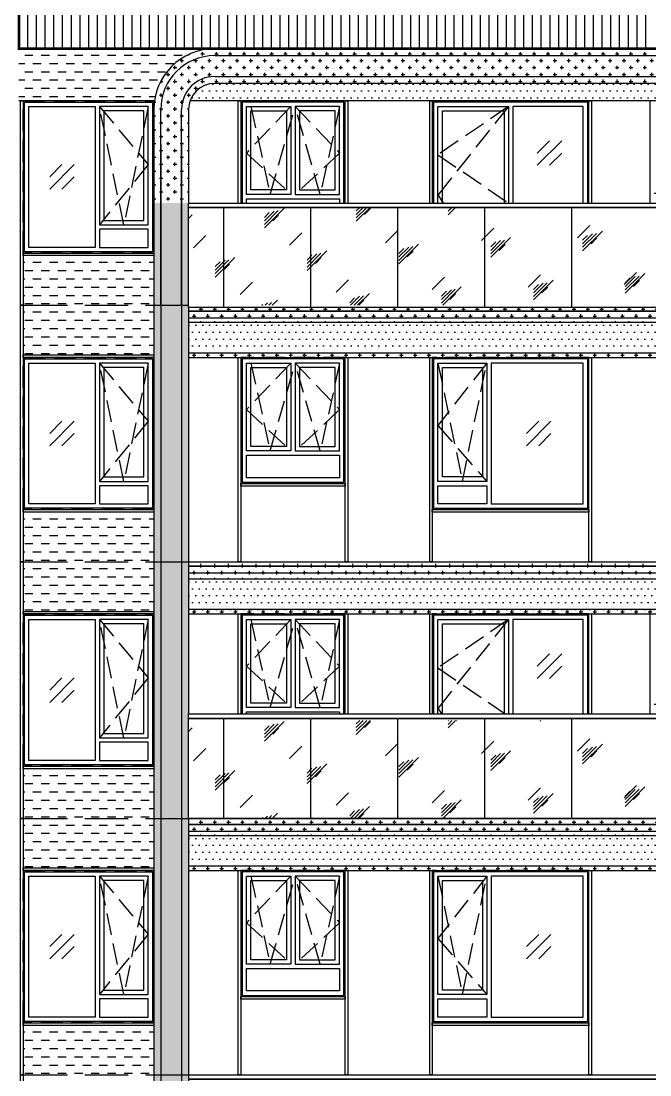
# Model space of a CAD drawing. Extents: x 646072 to 1012572, y -46617 to 16093.
# Drawn here: x 772764 to 779988, y -17852 to -5735 of the extents above; entities that cross this region are included whole.
import ezdxf

# ---------------------------------------------------------------- set-up
doc = ezdxf.new("R2010")
doc.units = 0
doc.header["$LTSCALE"] = 1000
doc.header["$MEASUREMENT"] = 0
for name, pattern in [('3#楼-HZS$0$3#楼-HZS$0$__DASH', [0.35, 0.25, -0.1]), ('3#楼-HZS$0$3#楼-HZS$0$DASH', [0.35, 0.25, -0.1]), ('3#楼-HZS$0$DOTE', [2.4200000000000004, 2, -0.2, 0.02, -0.2])]:
    doc.linetypes.add(name, pattern=pattern)
for name, color, linetype in [('3#楼-HZS$0$3#楼-HZS$0$00-立面灰色金属看线', 252, 'Continuous'), ('3#楼-HZS$0$3#楼-HZS$0$00-立面米色看线', 31, 'Continuous'), ('3#楼-HZS$0$3#楼-HZS$0$A-ANNO-SYMB', 3, 'Continuous'), ('3#楼-HZS$0$3#楼-HZS$0$A-LINE-浅灰色铝板幕墙-填充', 115, 'Continuous'), ('3#楼-HZS$0$3#楼-HZS$0$DOTE', 1, '3#楼-HZS$0$DOTE'), ('3#楼-HZS$0$3#楼-HZS$0$ELEV-WIND', 4, 'Continuous'), ('3#楼-HZS$0$3#楼-HZS$0$RAIL', 163, 'Continuous'), ('3#楼-HZS$0$3#楼-HZS$0$WINDOW', 4, 'Continuous'), ('3#楼-HZS$0$3#楼-HZS$0$填充-浅黄色铝板', 30, 'Continuous'), ('3#楼-HZS$0$3#楼-HZS$0$填充-深灰色涂料', 11, 'Continuous'), ('3#楼-HZS$0$3#楼-HZS$0$填充-玻璃', 150, 'Continuous'), ('3#楼-HZS$0$3#楼-HZS$0$轮廓', 255, 'Continuous')]:
    doc.layers.add(name, color=color, linetype=linetype)
pattern_1 = [(0, (518868.417100879, -67467.02656091616), (95.25, 95.25), [95.25, -95.25])]

# ---------------------------------------------------------------- blocks, each defined once
blk = doc.blocks.new('3#楼-HZS$0$3#楼-HZS$0$DFSH50F4+')
at = {"layer": '3#楼-HZS$0$3#楼-HZS$0$ELEV-WIND', "color": 8, "linetype": '3#楼-HZS$0$3#楼-HZS$0$__DASH'}
blk.add_lwpolyline([(28650.00001776405, -97428.667051761), (30449.99999958102, -97428.667051761), (30449.99999958102, -99178.667051761), (28650.00001776405, -99178.667051761)], close=True, dxfattribs=at)
at = {"layer": '3#楼-HZS$0$3#楼-HZS$0$ELEV-WIND'}
for points in [[(28665.00001776405, -97443.667051761), (30434.99999958102, -97443.667051761), (30434.99999958102, -99163.667051761), (28665.00001776405, -99163.667051761)], [(28715.00001776405, -97493.667051761), (29774.99999958102, -97493.667051761), (29774.99999958102, -99113.667051761), (28715.00001776405, -99113.667051761)], [(30384.99999958102, -97493.667051761), (29824.99999958102, -97493.667051761), (29824.99999958102, -98853.667051761), (30384.99999958102, -98853.667051761)], [(30334.99999958102, -97543.667051761), (29874.99999958102, -97543.667051761), (29874.99999958102, -98803.667051761), (30334.99999958102, -98803.667051761)], [(30384.99999958102, -98903.667051761), (29824.99999958102, -98903.667051761), (29824.99999958102, -99113.667051761), (30384.99999958102, -99113.667051761)]]:
    blk.add_lwpolyline(points, close=True, dxfattribs=at)
at = {"layer": '3#楼-HZS$0$3#楼-HZS$0$ELEV-WIND', "color": 8, "linetype": '3#楼-HZS$0$3#楼-HZS$0$DASH'}
for points in [[(29824.99999958102, -97493.667051761), (30384.99999958102, -98211.167051761), (29824.99999958102, -98853.667051761)], [(30384.99999958102, -97493.667051761), (30104.99999958102, -98853.667051761), (29824.99999958102, -97493.667051761)]]:
    blk.add_lwpolyline(points, dxfattribs=at)
blk = doc.blocks.new('3#楼-HZS$0$3#楼-HZS$0$uytjhgjh')
at = {"layer": '3#楼-HZS$0$3#楼-HZS$0$ELEV-WIND', "color": 8, "linetype": '3#楼-HZS$0$3#楼-HZS$0$__DASH'}
blk.add_lwpolyline([(32349.99662310479, -97428.667051761), (33849.99662310479, -97428.667051761), (33849.99662310479, -99178.667051761), (32349.99662310479, -99178.667051761)], close=True, dxfattribs=at)
at = {"layer": '3#楼-HZS$0$3#楼-HZS$0$ELEV-WIND'}
for points in [[(32364.99662310479, -97443.667051761), (33834.99662310479, -97443.667051761), (33834.99662310479, -99163.667051761), (32364.99662310479, -99163.667051761)], [(32414.99662310479, -97493.667051761), (33174.99662310479, -97493.667051761), (33174.99662310479, -99113.667051761), (32414.99662310479, -99113.667051761)], [(33784.99662310479, -97493.667051761), (33224.99662310479, -97493.667051761), (33224.99662310479, -98853.667051761), (33784.99662310479, -98853.667051761)], [(33734.99662310479, -97543.667051761), (33274.99662310479, -97543.667051761), (33274.99662310479, -98803.667051761), (33734.99662310479, -98803.667051761)], [(33784.99662310479, -98903.667051761), (33224.99662310479, -98903.667051761), (33224.99662310479, -99113.667051761), (33784.99662310479, -99113.667051761)]]:
    blk.add_lwpolyline(points, close=True, dxfattribs=at)
at = {"layer": '3#楼-HZS$0$3#楼-HZS$0$ELEV-WIND', "color": 8, "linetype": '3#楼-HZS$0$3#楼-HZS$0$DASH'}
for points in [[(33224.99662310479, -97493.667051761), (33784.99662310479, -98161.167051761), (33224.99662310479, -98853.667051761)], [(33784.99662310479, -97493.667051761), (33504.99662310479, -98853.667051761), (33224.99662310479, -97493.667051761)]]:
    blk.add_lwpolyline(points, dxfattribs=at)
blk = doc.blocks.new('3#楼-HZS$0$3#楼-HZS$0$ytrujuty')
at = {"layer": '3#楼-HZS$0$3#楼-HZS$0$ELEV-WIND', "color": 8, "linetype": '3#楼-HZS$0$3#楼-HZS$0$__DASH'}
blk.add_lwpolyline([(35149.99994460901, -97428.667051761), (36349.99994460901, -97428.667051761), (36349.99994460901, -98878.667051761), (35149.99994460901, -98878.667051761)], close=True, dxfattribs=at)
at = {"layer": '3#楼-HZS$0$3#楼-HZS$0$ELEV-WIND'}
for points in [[(35164.99994460901, -97443.667051761), (36334.99994460901, -97443.667051761), (36334.99994460901, -98863.667051761), (35164.99994460901, -98863.667051761)], [(35214.99994460901, -97493.667051761), (35724.99994460901, -97493.667051761), (35724.99994460901, -98503.667051761), (35214.99994460901, -98503.667051761)], [(35214.99994460901, -97493.667051761), (35724.99994460901, -97493.667051761), (35724.99994460901, -98503.667051761), (35214.99994460901, -98503.667051761)], [(35264.99994460901, -97543.667051761), (35674.99994460901, -97543.667051761), (35674.99994460901, -98453.667051761), (35264.99994460901, -98453.667051761)], [(36284.99994460901, -97493.667051761), (35774.99994460901, -97493.667051761), (35774.99994460901, -98503.667051761), (36284.99994460901, -98503.667051761)], [(36234.99994460901, -97543.667051761), (35824.99994460901, -97543.667051761), (35824.99994460901, -98453.667051761), (36234.99994460901, -98453.667051761)], [(36284.99994460901, -98553.667051761), (35214.99994460901, -98553.667051761), (35214.99994460901, -98813.667051761), (36284.99994460901, -98813.667051761)]]:
    blk.add_lwpolyline(points, close=True, dxfattribs=at)
at = {"layer": '3#楼-HZS$0$3#楼-HZS$0$ELEV-WIND', "color": 8, "linetype": '3#楼-HZS$0$3#楼-HZS$0$DASH'}
for points in [[(35724.99994460901, -97493.667051761), (35214.99994460901, -98028.667051761), (35724.99994460901, -98503.667051761)], [(35214.99994460901, -97493.667051761), (35437.23923935974, -98503.667051761), (35724.99994460901, -97493.667051761)], [(36234.99994460901, -97493.667051761), (36012.76064985828, -98503.667051761), (35724.99994460901, -97493.667051761)], [(35774.99994460901, -97493.667051761), (36284.99994460901, -98028.667051761), (35774.99994460901, -98503.667051761)]]:
    blk.add_lwpolyline(points, dxfattribs=at)
blk = doc.blocks.new('3#楼-HZS$0$3#楼-HZS$0$D+FG0J4+FG9KL0')
at = {"layer": '3#楼-HZS$0$3#楼-HZS$0$00-立面灰色金属看线'}
for points, elevation in [([(332665.2734986689, 132086.304900647), (332665.2734986689, 129136.304900647), (332635.2734986689, 129136.304900647), (332635.2734986689, 132086.304900647)], 1.000000000000009e-08), ([(332665.2734986689, 131516.3049006347), (334165.2734986689, 131516.3049006347), (334165.2734986689, 131486.3049006347), (332665.2734986689, 131486.3049006347)], -1.99999999999999e-08), ([(335165.2734986689, 131486.304900647), (335165.2734986689, 129136.3049006468), (335135.2734986689, 129136.3049006468), (335135.2734986689, 131486.304900647)], 1.000000000000009e-08), ([(336395.2734986689, 131486.304900647), (336395.2734986689, 129136.3049006468), (336365.2734986689, 129136.3049006468), (336365.2734986689, 131486.304900647)], 1.000000000000009e-08), ([(337365.2735168519, 131486.3049006469), (337365.2735168519, 129136.3049006468), (337335.2735168519, 129136.3049006468), (337335.2735168519, 131486.3049006469)], 1.000000000000009e-08), ([(339195.2734986689, 131486.3049006469), (339195.2734986689, 129136.3049006469), (339165.2734986689, 129136.3049006469), (339165.2734986689, 131486.3049006469)], 1.000000000000009e-08), ([(335165.2734986689, 130036.3049006347), (336365.2734986689, 130036.3049006347), (336365.2734986689, 130006.3049006347), (335165.2734986689, 130006.3049006347)], 1.000000000000009e-08), ([(332665.2734986689, 129736.3049006347), (334165.2734986689, 129736.3049006347), (334165.2734986689, 129706.3049006347), (332665.2734986689, 129706.3049006347)], -1.99999999999999e-08), ([(337365.2735168519, 129736.3049006469), (339165.2734986689, 129736.3049006469), (339165.2734986689, 129706.3049006469), (337365.2735168519, 129706.3049006469)], 1.000000000000009e-08)]:
    blk.add_lwpolyline(points, close=True, dxfattribs=dict(at, elevation=elevation))
at = {"layer": '3#楼-HZS$0$3#楼-HZS$0$00-立面米色看线', "elevation": 1.000000000000009e-08}
for points in [[(334164.7980334373, 132086.3049006467), (334164.7980334373, 129136.3049006469)], [(334244.7980334373, 132086.3049006467), (334244.7980334373, 129136.3049006469)], [(334484.7979942175, 132086.3049006467), (334484.7979942175, 129136.3049006469)], [(334564.7979942175, 132086.3049006467), (340665.4061303285, 132086.3049006467)], [(334564.7979942175, 132086.3049006467), (334564.7979942175, 129136.3049006469)], [(334564.7979942175, 132016.3049006346), (340665.4063588469, 132016.3049006346)], [(340665.4063588469, 132016.3049006346), (334564.7979942175, 132016.3049006346)], [(340665.4067244765, 131936.3049006346), (334564.7979942175, 131936.3049006346)], [(340665.4070444023, 131886.3049006467), (334564.7979942175, 131886.3049006467)], [(340665.4086440314, 131536.3049006467), (334564.7979942175, 131536.3049006467)], [(340665.4086440314, 131536.3049006467), (334564.7979942175, 131536.3049006467)], [(334564.7979942175, 131486.3049006467), (340665.4088725499, 131486.3049006467)]]:
    blk.add_lwpolyline(points, dxfattribs=at)
at = {"layer": '3#楼-HZS$0$3#楼-HZS$0$A-ANNO-SYMB'}
blk.add_blockref('3#楼-HZS$0$3#楼-HZS$0$uytjhgjh', (300315.2768755641, 228914.9719523957, -1.99999999999999e-08), dxfattribs=at)
at = {"layer": '3#楼-HZS$0$3#楼-HZS$0$A-ANNO-SYMB', "xscale": -1}
for name, p in [('3#楼-HZS$0$3#楼-HZS$0$ytrujuty', (371515.2734432779, 228914.9719523957)), ('3#楼-HZS$0$3#楼-HZS$0$DFSH50F4+', (367815.273516433, 228914.9719523957))]:
    blk.add_blockref(name, p, dxfattribs=at)
blk = doc.blocks.new('3#楼-HZS$0$3#楼-HZS$0$SSD+HD+5FGJ')
at = {"layer": '3#楼-HZS$0$3#楼-HZS$0$ELEV-WIND', "color": 8, "linetype": '3#楼-HZS$0$3#楼-HZS$0$__DASH'}
blk.add_lwpolyline([(28950.00001776405, -97428.667051761), (30749.99999958102, -97428.667051761), (30749.99999958102, -99778.66705174901), (28950.00001776405, -99778.66705174901)], close=True, dxfattribs=at)
at = {"layer": '3#楼-HZS$0$3#楼-HZS$0$ELEV-WIND'}
for points in [[(28965.00001776405, -97443.667051761), (30734.99999958102, -97443.667051761), (30734.99999958102, -99763.66705174901), (28965.00001776405, -99763.66705174901)], [(29015.00001776405, -97493.667051761), (29824.99999958102, -97493.667051761), (29824.99999958102, -99713.66705174901), (29015.00001776405, -99713.66705174901)], [(30684.99999958102, -97493.667051761), (29874.99999958102, -97493.667051761), (29874.99999958102, -99763.66705174901), (30684.99999958102, -99763.66705174901)], [(30634.99999958102, -97543.667051761), (29924.99999958102, -97543.667051761), (29924.99999958102, -99713.66705174901), (30634.99999958102, -99713.66705174901)]]:
    blk.add_lwpolyline(points, close=True, dxfattribs=at)
at = {"layer": '3#楼-HZS$0$3#楼-HZS$0$ELEV-WIND', "color": 8, "linetype": '3#楼-HZS$0$3#楼-HZS$0$DASH'}
for points in [[(29874.99999958102, -97493.667051761), (30684.99999958102, -98511.167051761), (29874.99999958102, -99763.66705174901)], [(29874.99999958102, -97493.667051761), (30684.99999958102, -98048.66705175799), (29874.99999958102, -98603.66705175498)]]:
    blk.add_lwpolyline(points, dxfattribs=at)
blk = doc.blocks.new('3#楼-HZS$0$3#楼-HZS$0$SDFH5DF64+K0')
for p, q in [((34800.88397257135, -143947.9011075586, 1.999999988327168e-08), (34900.88397257135, -143947.9011075586, 1.999999988327168e-08)), ((36301.38867254986, -143947.9011075586, 1.999999988327168e-08), (36201.38867254986, -143947.9011075586, 1.999999988327168e-08))]:
    blk.add_line(p, q)
blk.add_wipeout([(29450.4771735681, -144061.1231142117), (41651.79547155314, -144061.1231142117), (41651.79547155312, -144111.12311420802), (41651.795471553094, -144146.44806629702), (41651.79547155314, -145261.12311421148), (29450.477173568113, -145261.12311421146), (29450.4771735681, -144111.12311421585), (29450.4771735681, -144111.12311421585)]).dxf.layer = '3#楼-HZS$0$3#楼-HZS$0$A-ANNO-SYMB'
at = {"layer": '3#楼-HZS$0$3#楼-HZS$0$RAIL'}
for points in [[(29450.4771735681, -144061.1231142117), (35551.1363225606, -144061.1231142117), (35551.1363225606, -144111.1231142117), (29450.4771735681, -144111.1231142117)], [(41651.79547155311, -144061.1231142117), (35551.1363225606, -144061.1231142117), (35551.1363225606, -144111.1231142117), (41651.79547155311, -144111.1231142117)]]:
    blk.add_lwpolyline(points, close=True, dxfattribs=at)
at = {"layer": '3#楼-HZS$0$3#楼-HZS$0$WINDOW'}
for points in [[(35551.13632256072, -145261.1231142115), (35551.13632256072, -145261.1231142117), (29450.4771735681, -145261.1231142117), (29450.4771735681, -144111.1231142117), (35551.13632256072, -144111.1231142117)], [(35551.13632256049, -145261.1231142115), (35551.13632256049, -145261.1231142117), (41651.79547155311, -145261.1231142117), (41651.79547155311, -144111.1231142117), (35551.13632256049, -144111.1231142117)]]:
    blk.add_lwpolyline(points, dxfattribs=at)
at = {"layer": '3#楼-HZS$0$3#楼-HZS$0$WINDOW', "elevation": 1.99999998832714e-08}
for points in [[(29850.84918449912, -144111.1231142117), (29850.84918449912, -145261.1231142117)], [(30850.84918449912, -144111.1231142117), (30850.84918449912, -145261.1231142117)], [(31850.84918449912, -144111.1231142117), (31850.84918449912, -145261.1231142117)], [(32850.84918449912, -144111.1231142117), (32850.84918449912, -145261.1231142117)], [(33850.84918449912, -144111.1231142117), (33850.84918449912, -145261.1231142117)], [(34850.84918449912, -144111.1231142117), (34850.84918449912, -145261.1231142117)], [(36251.42346062209, -144111.1231142117), (36251.42346062209, -145261.1231142117)], [(37251.42346062209, -144111.1231142117), (37251.42346062209, -145261.1231142117)], [(38251.42346062209, -144111.1231142117), (38251.42346062209, -145261.1231142117)], [(39251.42346062209, -144111.1231142117), (39251.42346062209, -145261.1231142117)], [(40251.42346062209, -144111.1231142117), (40251.42346062209, -145261.1231142117)], [(41251.42346062209, -144111.1231142117), (41251.42346062209, -145261.1231142117)]]:
    blk.add_lwpolyline(points, dxfattribs=at)
blk = doc.blocks.new('3#楼-HZS$0$3#楼-HZS$0$D+F9J4+GF9L0')
at = {"layer": '3#楼-HZS$0$3#楼-HZS$0$00-立面灰色金属看线'}
for points, elevation in [([(332665.2734986689, 129136.304900647), (332665.2734986689, 126186.304900647), (332635.2734986689, 126186.304900647), (332635.2734986689, 129136.304900647)], -1e-08), ([(332665.2734986689, 128566.3049006347), (334165.2734986689, 128566.3049006347), (334165.2734986689, 128536.3049006347), (332665.2734986689, 128536.3049006347)], -3.999999994404639e-08), ([(335165.2734986689, 128536.304900647), (335165.2734986689, 126186.304900647), (335135.2734986689, 126186.304900647), (335135.2734986689, 128536.304900647)], -1.999999988327168e-08), ([(336395.2734986689, 128536.304900647), (336395.2734986689, 126186.304900647), (336365.2734986689, 126186.304900647), (336365.2734986689, 128536.304900647)], -1e-08), ([(337365.2735168519, 128536.3049006469), (337365.2735168519, 126186.3049006469), (337335.2735168519, 126186.3049006469), (337335.2735168519, 128536.3049006469)], -1e-08), ([(339195.2734986689, 128536.3049006469), (339195.2734986689, 126186.3049006469), (339165.2734986689, 126186.3049006469), (339165.2734986689, 128536.3049006469)], -1e-08), ([(335365.2734986689, 127086.3049006347), (336565.2734986689, 127086.3049006347), (336565.2734986689, 127056.3049006347), (335365.2734986689, 127056.3049006347)], -1e-08), ([(332665.2734986689, 126786.3049006347), (334165.2734986689, 126786.3049006347), (334165.2734986689, 126756.3049006347), (332665.2734986689, 126756.3049006347)], -3.999999994404639e-08), ([(337865.2735168519, 126786.3049006469), (339965.2734986689, 126786.3049006469), (339965.2734986689, 126756.3049006469), (337865.2735168519, 126756.3049006469)], -1e-08)]:
    blk.add_lwpolyline(points, close=True, dxfattribs=dict(at, elevation=elevation))
at = {"layer": '3#楼-HZS$0$3#楼-HZS$0$00-立面灰色金属看线', "elevation": 1.00000000607749e-08}
blk.add_lwpolyline([(339865.2047932207, 128536.3049006527), (339865.2047932207, 127361.3049006467)], dxfattribs=at)
at = {"layer": '3#楼-HZS$0$3#楼-HZS$0$00-立面米色看线', "elevation": -1e-08}
for points in [[(334164.7980334373, 129136.3049006467), (334164.7980334373, 126186.3049006469)], [(334244.7980334373, 129136.3049006467), (334244.7980334373, 126186.3049006469)], [(334484.7979942175, 129136.3049006467), (334484.7979942175, 126186.3049006469)], [(334564.7979942175, 129136.3049006467), (340665.4196129165, 129136.3049006467)], [(334564.7979942175, 129136.3049006467), (334564.7979942175, 126186.3049006469)], [(334564.7979942175, 129086.3049006346), (340665.419841435, 129086.3049006346)], [(340665.419841435, 129086.3049006346), (334564.7979942175, 129086.3049006346)], [(340665.4202070645, 129006.3049006346), (334564.7979942175, 129006.3049006346)], [(340665.4205269903, 128936.3049006467), (334564.7979942175, 128936.3049006467)], [(340665.4221266195, 128586.3049006467), (334564.7979942175, 128586.3049006467)], [(340665.4221266195, 128586.3049006467), (334564.7979942175, 128586.3049006467)], [(334564.7979942175, 128536.3049006467), (340665.4223551379, 128536.3049006467)]]:
    blk.add_lwpolyline(points, dxfattribs=at)
at = {"layer": '3#楼-HZS$0$3#楼-HZS$0$A-ANNO-SYMB'}
blk.add_blockref('3#楼-HZS$0$3#楼-HZS$0$uytjhgjh', (300315.2768755641, 225964.9719523957, -3.999999994404639e-08), dxfattribs=at)
at = {"layer": '3#楼-HZS$0$3#楼-HZS$0$A-ANNO-SYMB', "xscale": -1}
for name, p in [('3#楼-HZS$0$3#楼-HZS$0$ytrujuty', (371515.2734432779, 225964.9719523957, -1.999999994404639e-08)), ('3#楼-HZS$0$3#楼-HZS$0$SSD+HD+5FGJ', (368115.273516433, 225964.9719523957, -1.999999994404639e-08))]:
    blk.add_blockref(name, p, dxfattribs=at)
at = {"layer": '3#楼-HZS$0$3#楼-HZS$0$A-ANNO-SYMB'}
blk.add_blockref('3#楼-HZS$0$3#楼-HZS$0$SDFH5DF64+K0', (305114.3208206494, 271447.4280148525, -9.999999822496785e-09), dxfattribs=at)
blk = doc.blocks.new('3#楼-HZS$0$3#楼-HZS$0$DF+HD+F0J')
at = {"layer": '3#楼-HZS$0$3#楼-HZS$0$00-立面米色看线'}
for p, q in [((110726.4927992164, -135161.1231142117, -1e-08), (104925.8837490316, -135161.1231142117, -1e-08)), ((104925.8837490316, -135241.1231142239, -1e-08), (110726.4927992164, -135241.1231142239, -1e-08)), ((104925.8837490316, -135481.1231142117, -1e-08), (110726.4927992164, -135481.1231142117, -1e-08)), ((110726.4927992164, -135561.1231142239, -1e-08), (104925.8837490316, -135561.1231142239, -1e-08)), ((104225.8837490316, -135861.1231142117, -1e-08), (104225.8837490316, -138111.1231142117, -1e-08)), ((104305.8837490316, -138111.1231142117, -1e-08), (104305.8837490316, -135861.1231142239, -1e-08)), ((104545.8837490316, -138111.1231142117, -1e-08), (104545.8837490316, -135861.1231142117, -1e-08)), ((104625.8837490316, -135861.1231142239, -1e-08), (104625.8837490316, -138111.1231142117, -1e-08))]:
    blk.add_line(p, q, dxfattribs=at)
for centre, radius in [((104925.8837490316, -135861.1231142117, -1e-08), 700), ((104925.8837490316, -135861.1231142239, -1e-08), 620), ((104925.8837490316, -135861.1231142117, -1e-08), 380), ((104925.8837490316, -135861.1231142239, -1e-08), 300)]:
    blk.add_arc(centre, radius, 90, 180, dxfattribs=at)
blk = doc.blocks.new('3#楼-HZS$0$3#楼-HZS$0$+DFH0J4+FG7K0')
at = {"layer": '3#楼-HZS$0$3#楼-HZS$0$00-立面灰色金属看线', "elevation": 1.000000000000009e-08}
for points in [[(334864.7979942175, 135036.3091325999), (332615.2192765232, 135036.3091325999)], [(334171.9776711899, 134436.3091325999), (332615.2192765232, 134436.3091325999)], [(339865.2047932207, 134436.3049006467), (339865.2047932207, 133261.3049006408)]]:
    blk.add_lwpolyline(points, dxfattribs=at)
at = {"layer": '3#楼-HZS$0$3#楼-HZS$0$00-立面灰色金属看线'}
for points, elevation in [([(332665.2734986689, 134436.304900647), (332665.2734986689, 132086.304900647), (332635.2734986689, 132086.304900647), (332635.2734986689, 134436.304900647)], 1.000000000000009e-08), ([(336395.2734986689, 134436.304900647), (336395.2734986689, 132086.304900647), (336365.2734986689, 132086.304900647), (336365.2734986689, 134436.304900647)], 1.000000000000009e-08), ([(337365.2735168519, 134436.3049006469), (337365.2735168519, 132086.3049006469), (337335.2735168519, 132086.3049006469), (337335.2735168519, 134436.3049006469)], 1.000000000000009e-08), ([(339195.2734986689, 134436.3049006469), (339195.2734986689, 132086.3049006469), (339165.2734986689, 132086.3049006469), (339165.2734986689, 134436.3049006469)], 1.000000000000009e-08), ([(335365.2734986689, 132986.3049006347), (336565.2734986689, 132986.3049006347), (336565.2734986689, 132956.3049006347), (335365.2734986689, 132956.3049006347)], 1.000000000000009e-08), ([(332665.2734986689, 132686.3049006347), (334165.2734986689, 132686.3049006347), (334165.2734986689, 132656.3049006347), (332665.2734986689, 132656.3049006347)], -1.99999999999999e-08), ([(337865.2735168519, 132686.3049006469), (339965.2734986689, 132686.3049006469), (339965.2734986689, 132656.3049006469), (337865.2735168519, 132656.3049006469)], 1.000000000000009e-08)]:
    blk.add_lwpolyline(points, close=True, dxfattribs=dict(at, elevation=elevation))
blk.add_lwpolyline([(335165.2734986689, 134436.304900647), (335165.2734986689, 132086.304900647), (335135.2734986689, 132086.304900647), (335135.2734986689, 134436.304900647)], close=True, dxfattribs=at)
at = {"layer": '3#楼-HZS$0$3#楼-HZS$0$00-立面米色看线', "elevation": 1.000000000000009e-08}
for points in [[(340665.4070444023, 134436.3049006467), (334581.9537855614, 134436.3049006467)], [(334164.7980334373, 133936.3091325999), (334164.7980334373, 132086.3049006469)], [(334244.7980334373, 133936.3091325999), (334244.7980334373, 132086.3049006469)], [(334484.7979942175, 133936.3091325999), (334484.7979942175, 132086.3049006469)], [(334564.7979942175, 133936.3091325999), (334564.7979942175, 132086.3049006469)]]:
    blk.add_lwpolyline(points, dxfattribs=at)
at = {"layer": '3#楼-HZS$0$3#楼-HZS$0$A-ANNO-SYMB'}
for name, p in [('3#楼-HZS$0$3#楼-HZS$0$DF+HD+F0J', (229938.9142451859, 270197.4322468116, 2.00000000000001e-08)), ('3#楼-HZS$0$3#楼-HZS$0$uytjhgjh', (300315.2768755641, 231864.9719523957, -1.99999999999999e-08))]:
    blk.add_blockref(name, p, dxfattribs=at)
at = {"layer": '3#楼-HZS$0$3#楼-HZS$0$A-ANNO-SYMB', "xscale": -1}
for name, p in [('3#楼-HZS$0$3#楼-HZS$0$ytrujuty', (371515.2734432779, 231864.9719523957)), ('3#楼-HZS$0$3#楼-HZS$0$SSD+HD+5FGJ', (368115.273516433, 231864.9719523957))]:
    blk.add_blockref(name, p, dxfattribs=at)
at = {"layer": '3#楼-HZS$0$3#楼-HZS$0$A-ANNO-SYMB'}
blk.add_blockref('3#楼-HZS$0$3#楼-HZS$0$SDFH5DF64+K0', (305114.3208206494, 277322.4280148525, 1.00000001215497e-08), dxfattribs=at)
blk = doc.blocks.new('3#楼-HZS$0$3#楼-HZS$0$D+F904HK9H')
at = {"layer": '3#楼-HZS$0$3#楼-HZS$0$轮廓', "const_width": 30, "elevation": 1.000000000000009e-08}
blk.add_lwpolyline([(805403.798800732, -8402.996469362217), (797353.6110328527, -8402.997111887089), (797353.6110328527, -5152.996472903018, 0.4142135623731072)], format="xyb", dxfattribs=at)
blk = doc.blocks.new('3#楼-HZS$0$3#楼-HZS$0$GD46F4H5D9')
at = {"layer": '3#楼-HZS$0$3#楼-HZS$0$00-立面米色看线', "color": 250, "ltscale": 0.3, "elevation": 2e-08}
for points in [[(22599.4760688697, -1149.999553185909), (22599.4760688697, -2399.999553185909)], [(22699.4760688697, -1149.999553185909), (22699.4760688697, -2399.999553185909)], [(22799.4760688697, -1149.999553185909), (22799.4760688697, -2399.999553185909)], [(22899.4760688697, -1149.999553185909), (22899.4760688697, -2399.999553185909)], [(22999.4760688697, -1149.999553185909), (22999.4760688697, -2399.999553185909)], [(23099.4760688697, -1149.999553185909), (23099.4760688697, -2399.999553185909)], [(23199.4760688697, -1149.999553185909), (23199.4760688697, -2399.999553185909)], [(23299.4760688697, -1149.999553185909), (23299.4760688697, -2399.999553185909)], [(23399.4760688697, -1149.999553185909), (23399.4760688697, -2399.999553185909)], [(23499.4760688697, -1149.999553185909), (23499.4760688697, -2399.999553185909)], [(23599.4760688697, -1149.999553185909), (23599.4760688697, -2399.999553185909)], [(23699.4760688697, -1149.999553185909), (23699.4760688697, -2399.999553185909)], [(23799.4760688697, -1149.999553185909), (23799.4760688697, -2399.999553185909)], [(23899.4760688697, -1149.999553185909), (23899.4760688697, -2399.999553185909)], [(23999.4760688697, -1149.999553185909), (23999.4760688697, -2399.999553185909)], [(24099.4760688697, -1149.999553185909), (24099.4760688697, -2399.999553185909)], [(24199.4760688697, -1149.999553185909), (24199.4760688697, -2399.999553185909)], [(24299.4760688697, -1149.999553185909), (24299.4760688697, -2399.999553185909)], [(24399.4760688697, -1149.999553185909), (24399.4760688697, -2399.999553185909)], [(24499.4760688697, -1149.999553185909), (24499.4760688697, -2399.999553185909)], [(24599.4760688697, -1149.999553185909), (24599.4760688697, -2399.999553185909)], [(24699.4760688697, -1149.999553185909), (24699.4760688697, -2399.999553185909)], [(24799.4760688697, -1149.999553185909), (24799.4760688697, -2399.999553185909)], [(24899.4760688697, -1149.999553185909), (24899.4760688697, -2399.999553185909)], [(24999.4760688697, -1149.999553185909), (24999.4760688697, -2399.999553185909)], [(25099.4760688697, -1149.999553185909), (25099.4760688697, -2399.999553185909)], [(25199.4760688697, -1149.999553185909), (25199.4760688697, -2399.999553185909)], [(25299.4760688697, -1149.999553185909), (25299.4760688697, -2399.999553185909)], [(25399.4760688697, -1149.999553185909), (25399.4760688697, -2399.999553185909)], [(25499.4760688697, -1149.999553185909), (25499.4760688697, -2399.999553185909)], [(25599.4760688697, -1149.999553185909), (25599.4760688697, -2399.999553185909)], [(25699.4760688697, -1149.999553185909), (25699.4760688697, -2399.999553185909)], [(25799.4760688697, -1149.999553185909), (25799.4760688697, -2399.999553185909)], [(25899.4760688697, -1149.999553185909), (25899.4760688697, -2399.999553185909)], [(25999.4760688697, -1149.999553185909), (25999.4760688697, -2399.999553185909)], [(26099.4760688697, -1149.999553185909), (26099.4760688697, -2399.999553185909)], [(26199.4760688697, -1149.999553185909), (26199.4760688697, -2399.999553185909)], [(26299.4760688697, -1149.999553185909), (26299.4760688697, -2399.999553185909)], [(26399.4760688697, -1149.999553185909), (26399.4760688697, -2399.999553185909)], [(26499.4760688697, -1149.999553185909), (26499.4760688697, -2399.999553185909)], [(26599.4760688697, -1149.999553185909), (26599.4760688697, -2399.999553185909)], [(26699.4760688697, -1149.999553185909), (26699.4760688697, -2399.999553185909)], [(26799.4760688697, -1149.999553185909), (26799.4760688697, -2399.999553185909)], [(26899.4760688697, -1149.999553185909), (26899.4760688697, -2399.999553185909)], [(26999.4760688697, -1149.999553185909), (26999.4760688697, -2399.999553185909)], [(27099.4760688697, -1149.999553185909), (27099.4760688697, -2399.999553185909)], [(27199.4760688697, -1149.999553185909), (27199.4760688697, -2399.999553185909)], [(27299.4760688697, -1149.999553185909), (27299.4760688697, -2399.999553185909)], [(27399.4760688697, -1149.999553185909), (27399.4760688697, -2399.999553185909)], [(27499.4760688697, -1149.999553185909), (27499.4760688697, -2399.999553185909)], [(27599.4760688697, -1149.999553185909), (27599.4760688697, -2399.999553185909)], [(27699.4760688697, -1149.999553185909), (27699.4760688697, -2399.999553185909)], [(27799.4760688697, -1149.999553185909), (27799.4760688697, -2399.999553185909)], [(27899.4760688697, -1149.999553185909), (27899.4760688697, -2399.999553185909)], [(27999.4760688697, -1149.999553185909), (27999.4760688697, -2399.999553185909)], [(28099.4760688697, -1149.999553185909), (28099.4760688697, -2399.999553185909)], [(28199.4760688697, -1149.999553185909), (28199.4760688697, -2399.999553185909)], [(28299.4760688697, -1149.999553185909), (28299.4760688697, -2399.999553185909)], [(28399.4760688697, -1149.999553185909), (28399.4760688697, -2399.999553185909)], [(28499.4760688697, -1149.999553185909), (28499.4760688697, -2399.999553185909)], [(28599.4760688697, -1149.999553185909), (28599.4760688697, -2399.999553185909)], [(28699.4760688697, -1149.999553185909), (28699.4760688697, -2399.999553185909)], [(28799.4760688697, -1149.999553185909), (28799.4760688697, -2399.999553185909)], [(28899.4760688697, -1149.999553185909), (28899.4760688697, -2399.999553185909)], [(28999.4760688697, -1149.999553185909), (28999.4760688697, -2399.999553185909)], [(29099.4760688697, -1149.999553185909), (29099.4760688697, -2399.999553185909)], [(29199.4760688697, -1149.999553185909), (29199.4760688697, -2399.999553185909)], [(29299.4760688697, -1149.999553185909), (29299.4760688697, -2399.999553185909)], [(29399.4760688697, -1149.999553185909), (29399.4760688697, -2399.999553185909)], [(29499.4760688697, -1149.999553185909), (29499.4760688697, -2399.999553185909)], [(29599.4760688697, -1149.999553185909), (29599.4760688697, -2399.999553185909)], [(29699.4760688697, -1149.999553185909), (29699.4760688697, -2399.999553185909)]]:
    blk.add_lwpolyline(points, dxfattribs=at)
blk = doc.blocks.new('3#楼-HZS$0$3#楼-HZS$0$d+fgj4+fghk7+9')
at = {"color": 8}
for points, elevation in [([(803450.7432505826, -9461.570884786546), (803309.3218943453, -9602.992241023865)], -9.99999999999991e-09), ([(803592.1646068199, -9461.570884786604), (803309.3218943453, -9744.413597261242)], -9.99999999999991e-09), ([(803592.16460682, -9602.992241023865), (803450.7432505826, -9744.413597261184)], -9.99999999999991e-09), ([(797848.6652549987, -9736.575116597698), (797707.2438987615, -9877.996472835017)], -1.99999999999999e-08), ([(797990.086611236, -9736.575116597756), (797707.2438987615, -10019.41782907239)], -1.99999999999999e-08), ([(797990.0866112361, -9877.996472835017), (797848.6652549987, -10019.41782907234)], -1.99999999999999e-08), ([(797848.6652549988, -12686.5751165977), (797707.2438987616, -12827.99647283502)], -2.99999999999999e-08), ([(797990.0866112361, -12686.57511659776), (797707.2438987616, -12969.41782907239)], -2.99999999999999e-08), ([(803325.7434651997, -12686.5751165977), (803184.3221089625, -12827.99647283502)], -9.999999999999908e-09), ([(803467.164821437, -12686.57511659776), (803184.3221089625, -12969.41782907239)], -9.999999999999908e-09), ([(797990.0866112362, -12827.99647283502), (797848.6652549988, -12969.41782907234)], -2.99999999999999e-08), ([(803467.1648214371, -12827.99647283502), (803325.7434651997, -12969.41782907234)], -9.999999999999908e-09), ([(803450.7432505826, -15361.57088478655), (803309.3218943453, -15502.99224102387)], -9.99999999999991e-09), ([(803592.1646068199, -15361.5708847866), (803309.3218943453, -15644.41359726124)], -9.99999999999991e-09), ([(803592.16460682, -15502.99224102387), (803450.7432505826, -15644.41359726118)], -9.99999999999991e-09), ([(797848.6652549987, -15636.5751165977), (797707.2438987615, -15777.99647283502)], -1.99999999999999e-08), ([(797990.086611236, -15636.57511659776), (797707.2438987615, -15919.41782907239)], -1.99999999999999e-08), ([(797990.0866112361, -15777.99647283502), (797848.6652549987, -15919.41782907234)], -1.99999999999999e-08), ([(797848.6652549988, -18586.5751165977), (797707.2438987616, -18727.99647283502)], -2.99999999999999e-08), ([(797990.0866112361, -18586.57511659776), (797707.2438987616, -18869.41782907239)], -2.99999999999999e-08), ([(803325.7434651997, -18586.5751165977), (803184.3221089625, -18727.99647283502)], -9.999999999999908e-09), ([(803467.164821437, -18586.57511659776), (803184.3221089625, -18869.41782907239)], -9.999999999999908e-09), ([(797990.0866112362, -18727.99647283502), (797848.6652549988, -18869.41782907234)], -2.99999999999999e-08), ([(803467.1648214371, -18727.99647283502), (803325.7434651997, -18869.41782907234)], -9.999999999999908e-09)]:
    blk.add_lwpolyline(points, dxfattribs=dict(at, elevation=elevation))
blk = doc.blocks.new('3#楼-HZS$0$3#楼-HZS$0$+d9f0j4+9gf7k0')
at = {"layer": '3#楼-HZS$0$3#楼-HZS$0$A-LINE-浅灰色铝板幕墙-填充'}
h = blk.add_hatch(dxfattribs=at)
h.set_pattern_fill('DOTS', color=256, scale=50)
h.set_pattern_definition([(0, (22214.6448366046, 74424.98503004014), (39.6875, 79.375), [0, -79.375])])
h.paths.add_polyline_path([(827618.4436373366, 65421.98855707521), (827618.4436373367, 65621.99278901622), (821818.2390976945, 65621.99278901622), (821724.4679532812, 65606.96116002504), (821640.7357011358, 65563.84510802542), (821578.2462107061, 65502.00227264123), (821535.3948890384, 65421.98855707521)])
h = blk.add_hatch(dxfattribs=at)
h.set_pattern_fill('DOTS', color=256, scale=50)
h.set_pattern_definition([(0, (245300.0370189495, -50744.77282799539), (39.6875, 79.375), [0, -79.375])])
h.paths.add_polyline_path([(827618.4436373367, 62521.98855707524), (821517.834547932, 62521.98855707524), (821517.834547932, 62871.98855707524), (827618.4436373367, 62871.98855707524)])
h = blk.add_hatch(dxfattribs=at)
h.set_pattern_fill('DOTS', color=256, scale=50)
h.set_pattern_definition([(0, (245300.0370189495, -53694.77282799539), (39.6875, 79.375), [0, -79.375])])
h.paths.add_polyline_path([(827618.4436373367, 59571.98855707524), (821517.834547932, 59571.98855707524), (821517.834547932, 59921.98855707524), (827618.4436373367, 59921.98855707524)])
h = blk.add_hatch(dxfattribs=at)
h.set_pattern_fill('DOTS', color=256, scale=50)
h.set_pattern_definition([(0, (245300.0370189495, -56644.77282799539), (39.6875, 79.375), [0, -79.375])])
h.paths.add_polyline_path([(827618.4436373367, 56621.98855707524), (821517.834547932, 56621.98855707524), (821517.834547932, 56971.98855707524), (827618.4436373367, 56971.98855707524)])
at = {"layer": '3#楼-HZS$0$3#楼-HZS$0$填充-浅黄色铝板'}
h = blk.add_hatch(dxfattribs=at)
h.set_pattern_fill('CROSS', color=256, scale=50)
h.set_pattern_definition([(0, (247700.0370189495, -52544.77282799539), (79.375, 79.375), [39.6875, -119.0625]), (90, (247719.8807689495, -52564.61657799539), (-79.375, 79.375), [39.6875, -119.0625])])
edge = h.paths.add_edge_path(flags=17)
edge.add_line((827618.4436373366, 65701.99278902842), (827618.4436373366, 65941.99278901625))
edge.add_line((827618.4436373366, 65941.99278901625), (821818.2390976944, 65941.99278901625))
edge.add_arc((821818.2390976945, 65321.99278901625), 620, 90, 180)
edge.add_line((821198.2390976945, 65321.99278901625), (821197.8346263717, 64246.98855706921))
edge.add_line((821197.8346263717, 64246.98855706921), (821198.2390971142, 64246.98855706921))
edge.add_line((821198.2390971142, 64246.98855706921), (821438.2390971142, 64246.98855706921))
edge.add_line((821438.2390971142, 64246.98855706921), (821437.8345871519, 64246.98855706921))
edge.add_line((821437.8345871519, 64246.98855706921), (821438.2390976945, 65321.99278902842))
edge.add_arc((821818.2390976945, 65321.99278902842), 380, 90, 180, ccw=False)
edge.add_line((821818.2390976945, 65701.99278902842), (827618.4436373366, 65701.99278902842))
edge = h.paths.add_edge_path()
edge.add_line((827618.4436373366, 65941.99278901625), (827618.4436373366, 66021.99278902842))
edge.add_line((827618.4436373366, 66021.99278902842), (821818.2390976944, 66021.99278902842))
edge.add_arc((821818.2390976945, 65321.99278902842), 700, 90, 180)
edge.add_line((821118.2390976945, 65321.99278902842), (821118.2390976945, 64246.98855706921))
edge.add_line((821118.2390976945, 64246.98855706921), (821198.2390971142, 64246.98855706921))
edge.add_line((821198.2390971142, 64246.98855706921), (821197.8346263717, 64246.98855706921))
edge.add_line((821197.8346263717, 64246.98855706921), (821198.2390976945, 65321.99278901625))
edge.add_arc((821818.2390976945, 65321.99278901625), 620, 90, 180, ccw=False)
edge.add_line((821818.2390976945, 65941.99278901625), (827618.4436373366, 65941.99278901625))
edge = h.paths.add_edge_path()
edge.add_line((827618.4436373366, 65621.99278901625), (827618.4436373366, 65701.99278902842))
edge.add_line((827618.4436373366, 65701.99278902842), (821818.2390976944, 65701.99278902842))
edge.add_arc((821818.2390976945, 65321.99278902842), 380, 90, 180)
edge.add_line((821438.2390976945, 65321.99278902842), (821438.2390976945, 64246.98855696694))
edge.add_line((821438.2390976945, 64246.98855696694), (821517.834547932, 64246.98855717151))
edge.add_line((821517.834547932, 64246.98855717151), (821518.2390976945, 64221.99278902842))
edge.add_line((821518.2390976945, 64221.99278902842), (821518.2390976945, 65321.99278901625))
edge.add_arc((821818.2390976945, 65321.99278901625), 300, 90, 180, ccw=False)
edge.add_line((821818.2390976945, 65621.99278901625), (827618.4436373366, 65621.99278901625))
h = blk.add_hatch(dxfattribs=at)
h.set_pattern_fill('CROSS', color=256, scale=50)
h.set_pattern_definition([(0, (518868.417100879, -67467.02656091616), (79.375, 79.375), [39.6875, -119.0625]), (90, (518888.260850879, -67486.87031091616), (-79.375, 79.375), [39.6875, -119.0625])])
h.paths.add_polyline_path([(821517.8345871519, 64246.98855706921), (821117.834626372, 64246.98855706921), (821117.834626372, 36521.97510326756), (821517.8345871519, 36521.97510326756)])
h = blk.add_hatch(dxfattribs=at)
h.set_pattern_fill('CROSS', color=256, scale=50)
h.set_pattern_definition([(0, (245300.0370189495, -92311.28572513317), (79.375, 79.375), [39.6875, -119.0625]), (90, (245319.8807689495, -92331.12947513317), (-79.375, 79.375), [39.6875, -119.0625])])
h.paths.add_polyline_path([(827618.4436373367, 62871.98855707524), (821517.834547932, 62871.98855707524), (821517.834547932, 63046.98855706948), (827618.4436373367, 63046.98855706948), (827618.4436373367, 63021.98855706307), (827618.4436373367, 62941.98855706307)])
h = blk.add_hatch(dxfattribs=at)
h.set_pattern_fill('CROSS', color=256, scale=50)
h.set_pattern_definition([(0, (245300.0370189495, -92286.28572513317), (79.375, 79.375), [39.6875, -119.0625]), (90, (245319.8807689495, -92306.12947513317), (-79.375, 79.375), [39.6875, -119.0625])])
h.paths.add_polyline_path([(827618.4436373367, 62471.98855707524), (821517.834547932, 62471.98855707524), (821517.834547932, 62521.98855707524), (827618.4436373367, 62521.98855707524)])
h = blk.add_hatch(dxfattribs=at)
h.set_pattern_fill('CROSS', color=256, scale=50)
h.set_pattern_definition([(0, (245300.0370189495, -95261.28572513317), (79.375, 79.375), [39.6875, -119.0625]), (90, (245319.8807689495, -95281.12947513317), (-79.375, 79.375), [39.6875, -119.0625])])
h.paths.add_polyline_path([(827618.4436373367, 59921.98855707524), (821517.834547932, 59921.98855707524), (821517.834547932, 60096.98855706948), (827618.4436373367, 60096.98855706948), (827618.4436373367, 60071.98855706307), (827618.4436373367, 59991.98855706307)])
h = blk.add_hatch(dxfattribs=at)
h.set_pattern_fill('CROSS', color=256, scale=50)
h.set_pattern_definition([(0, (245300.0370189495, -95236.28572513317), (79.375, 79.375), [39.6875, -119.0625]), (90, (245319.8807689495, -95256.12947513317), (-79.375, 79.375), [39.6875, -119.0625])])
h.paths.add_polyline_path([(827618.4436373367, 59521.98855707524), (821517.834547932, 59521.98855707524), (821517.834547932, 59571.98855707524), (827618.4436373367, 59571.98855707524)])
h = blk.add_hatch(dxfattribs=at)
h.set_pattern_fill('CROSS', color=256, scale=50)
h.set_pattern_definition([(0, (245300.0370189495, -98211.28572513317), (79.375, 79.375), [39.6875, -119.0625]), (90, (245319.8807689495, -98231.12947513317), (-79.375, 79.375), [39.6875, -119.0625])])
h.paths.add_polyline_path([(827618.4436373367, 56971.98855707524), (821517.834547932, 56971.98855707524), (821517.834547932, 57146.98855706948), (827618.4436373367, 57146.98855706948), (827618.4436373367, 57121.98855706307), (827618.4436373367, 57041.98855706307)])
h = blk.add_hatch(dxfattribs=at)
h.set_pattern_fill('CROSS', color=256, scale=50)
h.set_pattern_definition([(0, (245300.0370189495, -98186.28572513317), (79.375, 79.375), [39.6875, -119.0625]), (90, (245319.8807689495, -98206.12947513317), (-79.375, 79.375), [39.6875, -119.0625])])
h.paths.add_polyline_path([(827618.4436373367, 56571.98855707524), (821517.834547932, 56571.98855707524), (821517.834547932, 56621.98855707524), (827618.4436373367, 56621.98855707524)])
at = {"layer": '3#楼-HZS$0$3#楼-HZS$0$填充-深灰色涂料'}
h = blk.add_hatch(dxfattribs=at)
h.set_pattern_fill('DASH', color=11, scale=100)
h.set_pattern_definition(pattern_1)
edge = h.paths.add_edge_path()
edge.add_line((819568.2558694576, 66021.98855707521), (821815.8050236322, 66021.98855707521))
edge.add_arc((821818.2390976945, 65321.99278902839), 700.0000000000001, 90.19923207405355, 171.7867892982619)
edge.add_line((821125.418774667, 65421.99278902839), (819568.2558694576, 65421.99278902839))
edge.add_line((819568.2558694576, 65421.99278902839), (819568.2558694576, 66021.98855707521))
h = blk.add_hatch(dxfattribs=at)
h.set_pattern_fill('DASH', color=11, scale=100)
h.set_pattern_definition(pattern_1)
h.paths.add_polyline_path([(821117.8345871519, 63641.98855706322), (819618.3100916033, 63641.98855706322), (819618.3100916033, 62471.98855706322), (821117.8345871519, 62471.98855706323)])
h = blk.add_hatch(dxfattribs=at)
h.set_pattern_fill('DASH', color=11, scale=100)
h.set_pattern_definition([(0, (518868.417100879, -70417.02656091616), (95.25, 95.25), [95.25, -95.25])])
h.paths.add_polyline_path([(821117.8345871519, 60691.98855706322), (819618.3100916033, 60691.98855706322), (819618.3100916033, 59521.98855706322), (821117.8345871519, 59521.98855706323)])
h = blk.add_hatch(dxfattribs=at)
h.set_pattern_fill('DASH', color=11, scale=100)
h.set_pattern_definition([(0, (518868.417100879, -73367.02656091616), (95.25, 95.25), [95.25, -95.25])])
h.paths.add_polyline_path([(821117.8345871519, 57741.98855706322), (819618.3100916033, 57741.98855706322), (819618.3100916033, 56571.98855706322), (821117.8345871519, 56571.98855706323)])
h = blk.add_hatch(dxfattribs=at)
h.set_pattern_fill('DASH', color=11, scale=100)
h.set_pattern_definition([(0, (518868.417100879, -76317.02656091616), (95.25, 95.25), [95.25, -95.25])])
h.paths.add_polyline_path([(821117.8345871519, 54791.98855706322), (819618.3100916033, 54791.98855706322), (819618.3100916033, 53621.98855706322), (821117.8345871519, 53621.98855706323)])
at = {"layer": '3#楼-HZS$0$3#楼-HZS$0$填充-玻璃'}
h = blk.add_hatch(dxfattribs=at)
h.set_pattern_fill('玻璃1', color=256, scale=100)
h.set_pattern_definition([(45, (533967.9385800774, -67427.02656091616), (-489.8835780060401, 489.8835780060401), [224, -576]), (45, (534063.9385800774, -67387.02656091616), (-489.8835780060401, 489.8835780060401), [96, -704]), (45, (533967.9385800774, -67387.02656091616), (-489.8835780060401, 489.8835780060401), [160, -640]), (45, (534015.9385800774, -67427.02656091616), (537.401153701776, -537.4011537017761), [200, -600]), (45, (533967.9385800774, -67467.02656091616), (-489.8835780060401, 489.8835780060401), [320, -480]), (45, (533967.9385800774, -67347.02656091616), (-489.8835780060401, 489.8835780060401), [80, -720])])
h.paths.add_polyline_path([(821517.8345871519, 64196.98855706508), (827618.3935385289, 64196.98855706508), (827618.3935385289, 63071.98855707521), (821517.8345871519, 63071.98855707521)])
h = blk.add_hatch(dxfattribs=at)
h.set_pattern_fill('玻璃1', color=256, scale=100)
h.set_pattern_definition([(45, (533967.9385800774, -73327.02656091616), (-489.8835780060401, 489.8835780060401), [224, -576]), (45, (534063.9385800774, -73287.02656091616), (-489.8835780060401, 489.8835780060401), [96, -704]), (45, (533967.9385800774, -73287.02656091616), (-489.8835780060401, 489.8835780060401), [160, -640]), (45, (534015.9385800774, -73327.02656091616), (537.401153701776, -537.4011537017761), [200, -600]), (45, (533967.9385800774, -73367.02656091616), (-489.8835780060401, 489.8835780060401), [320, -480]), (45, (533967.9385800774, -73247.02656091616), (-489.8835780060401, 489.8835780060401), [80, -720])])
h.paths.add_polyline_path([(821517.8345871519, 58296.98855706508), (827618.3935385289, 58296.98855706508), (827618.3935385289, 57171.98855707521), (821517.8345871519, 57171.98855707521)])

msp = doc.modelspace()

# ---------------------------------------------------------------- linework, layer by layer
at = {"layer": '3#楼-HZS$0$3#楼-HZS$0$DOTE', "linetype": '3#楼-HZS$0$3#楼-HZS$0$__DASH', "ltscale": 2}
for p, q in [((746894.8399161397, -6051.789166691247), (812394.830404543, -6051.789166691247)), ((746894.8399161397, -9001.789166691247), (812394.830404543, -9001.789166691247)), ((746894.8399161397, -11951.78916669125), (812394.830404543, -11951.78916669125)), ((746894.8399161397, -14901.78916669125), (812394.830404543, -14901.78916669125)), ((746894.8399161397, -17851.78916669125), (812394.830404543, -17851.78916669125))]:
    msp.add_line(p, q, dxfattribs=at)

# ---------------------------------------------------------------- block references
for p in [(440123.1973642034, -141088.094067338, 1e-08), (440123.1973642034, -146988.094067338, 1e-08)]:
    msp.add_blockref('3#楼-HZS$0$3#楼-HZS$0$D+FG0J4+FG9KL0', p)

# ---------------------------------------------------------------- next in the draw order: block references
for name, p in [('3#楼-HZS$0$3#楼-HZS$0$+DFH0J4+FG7K0', (440123.1973642034, -141088.094067338, 1e-08)), ('3#楼-HZS$0$3#楼-HZS$0$D+F9J4+GF9L0', (440123.1973642034, -141088.094067338, 1e-08)), ('3#楼-HZS$0$3#楼-HZS$0$D+F9J4+GF9L0', (440123.1973642034, -146988.094067338, 1e-08))]:
    msp.add_blockref(name, p)

# ---------------------------------------------------------------- next in the draw order: block references
at = {"xscale": -1}
for name in ['3#楼-HZS$0$3#楼-HZS$0$+DFH0J4+FG7K0', '3#楼-HZS$0$3#楼-HZS$0$D+F9J4+GF9L0']:
    msp.add_blockref(name, (1121454.011453008, -141088.094067338, 1e-08), dxfattribs=at)

# ---------------------------------------------------------------- next in the draw order: block references
for name, p in [('3#楼-HZS$0$3#楼-HZS$0$D+F904HK9H', (-24615.1943921264, 2351.207306273631, 1e-08)), ('3#楼-HZS$0$3#楼-HZS$0$+d9f0j4+9gf7k0', (-46829.839228731, -72073.77772376651, 1e-08)), ('3#楼-HZS$0$3#楼-HZS$0$d+fgj4+fghk7+9', (-24615.1943921264, 2351.207306273631, 1e-08))]:
    msp.add_blockref(name, p)
msp.add_blockref('3#楼-HZS$0$3#楼-HZS$0$GD46F4H5D9', (802536.449734869, -3651.784721970893, 1e-08), dxfattribs=at)

doc.saveas('drawing.dxf')
